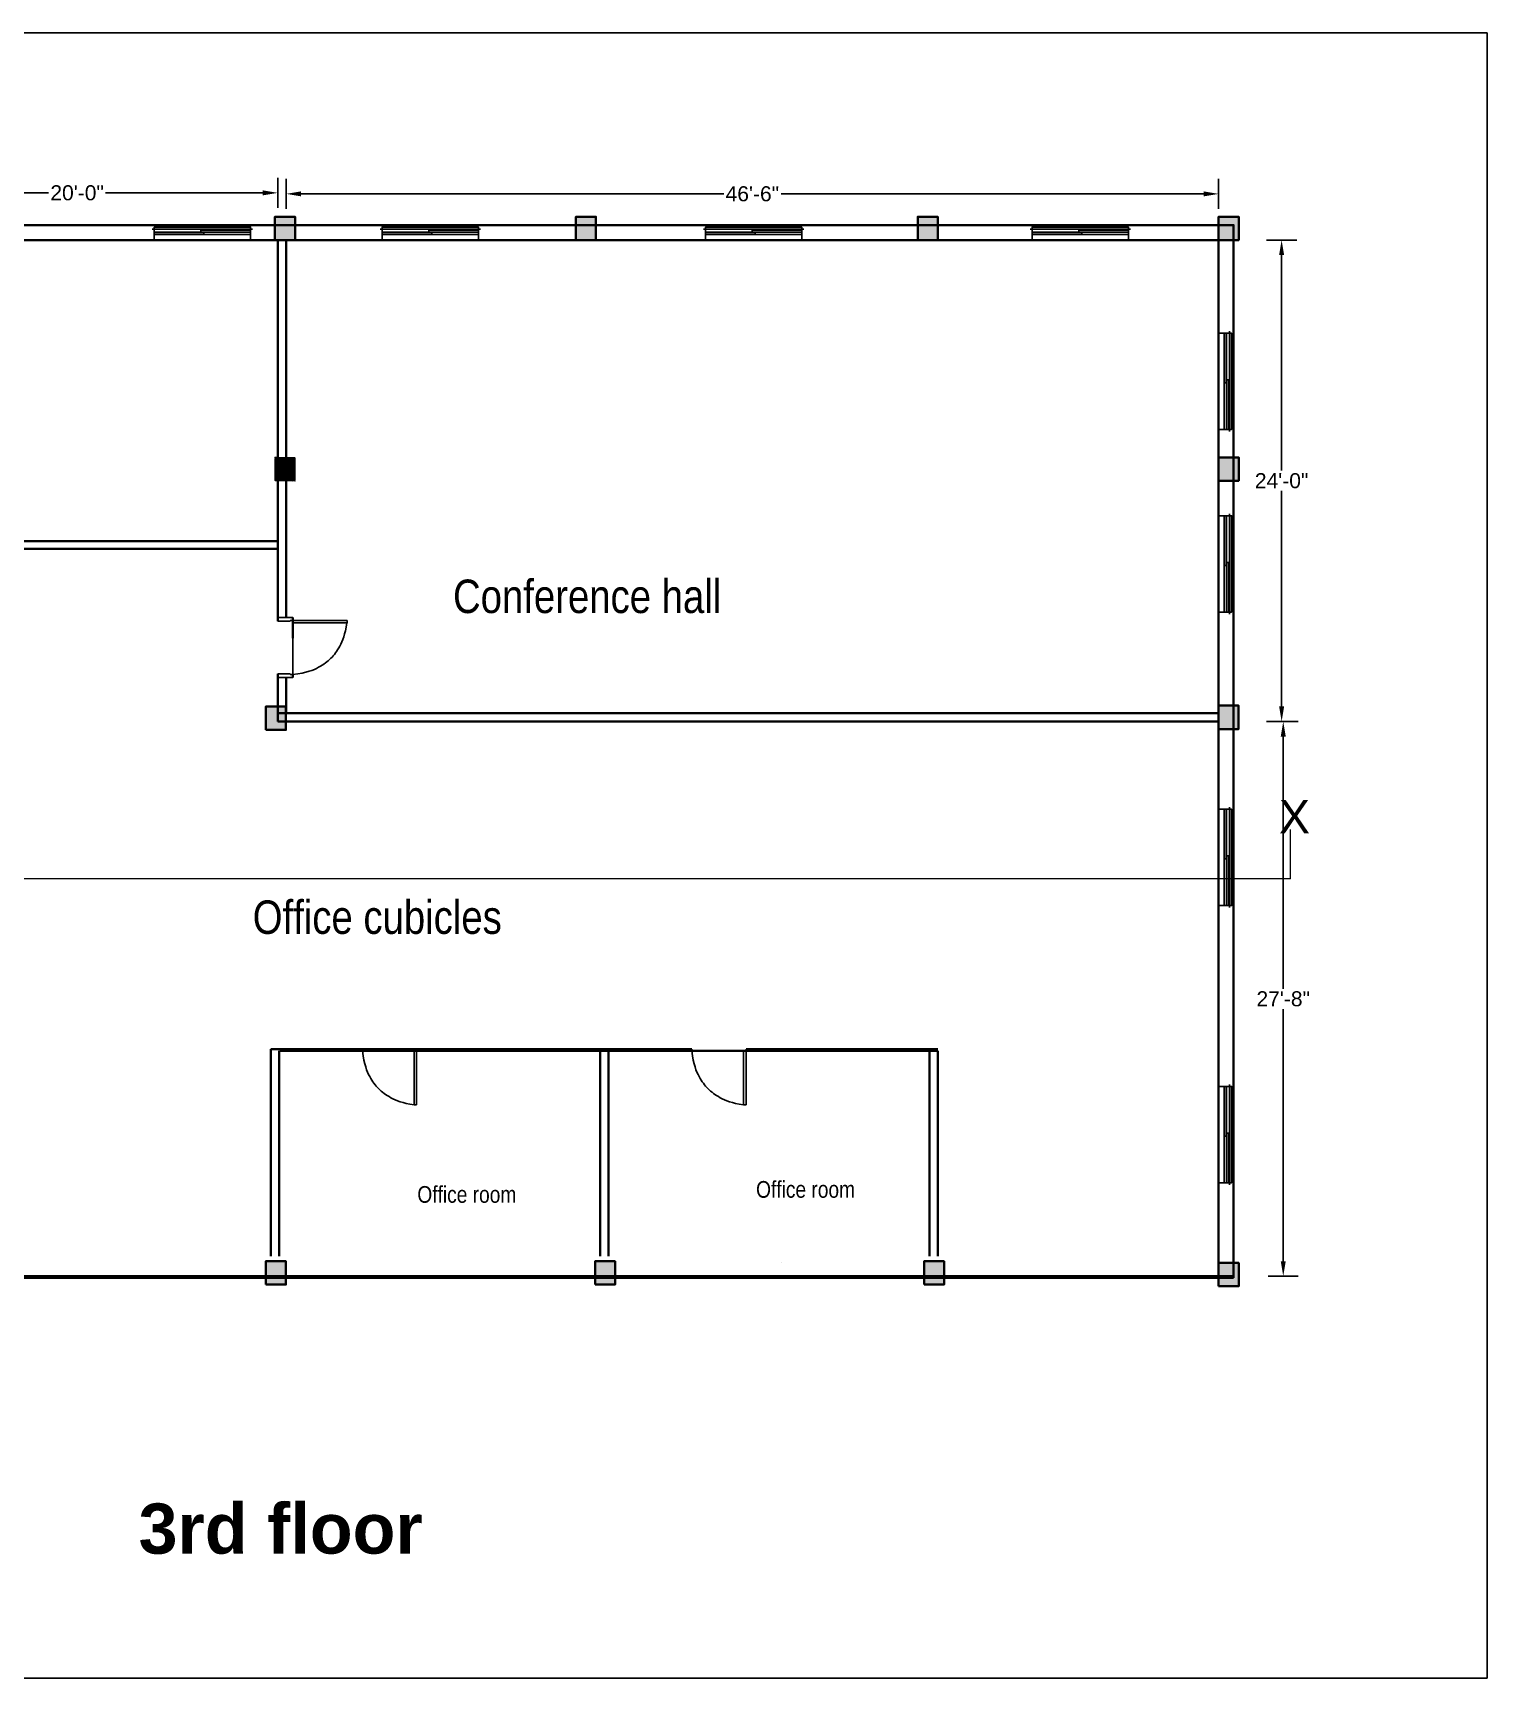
# Model space of a CAD drawing. Header units: millimetres. Extents: x 6923 to 14208, y 3430 to 4414.
# Drawn here: x 13338 to 14208, y 3430 to 4414 of the extents above; entities that cross this region are included whole.
import ezdxf

# ---------------------------------------------------------------- set-up
doc = ezdxf.new("R2010")
doc.units = ezdxf.units.MM
doc.linetypes.add('DASHED2', pattern=[0.375, 0.25, -0.125])
doc.layers.get('Defpoints').update_dxf_attribs({"color": 250})
doc.layers.add('AMBIENTACION', color=1, linetype='Continuous')
doc.layers.add('GRID LINE', color=12, linetype='DASHED2')
for name, color, linetype, lineweight in [('dimension', 6, 'Continuous', 15), ('door', 104, 'Continuous', 25), ('hatch', 214, 'Continuous', 15), ('text', 11, 'Continuous', 25), ('wall', 160, 'Continuous', 35), ('window', 36, 'Continuous', 25)]:
    doc.layers.add(name, color=color, linetype=linetype, lineweight=lineweight)
doc.styles.add('ARRIAL NARROW', font='ARIALN.TTF')
doc.styles.add('Dims', font='arial.ttf')
doc.styles.get("Standard").update_dxf_attribs({"font": 'arial.ttf'})
doc.dimstyles.new('1 to 8', dxfattribs={"dimscale": 96, "dimtxt": 0.09375, "dimasz": 0.09375, "dimexe": 0.09375, "dimexo": 0.09375, "dimgap": 0.015625, "dimtad": 0, "dimtih": 1, "dimtoh": 1, "dimdec": 0, "dimrnd": 0.09375, "dimzin": 3, "dimdsep": 46, "dimlunit": 4, "dimtxsty": 'Standard', "dimcen": 0.09375, "dimadec": 0, "dimazin": 0, "dimtfac": 1, "dimtdec": 0, "dimtofl": 0, "dimtmove": 0, "dimatfit": 3, "dimfxl": 0.09375, "dimfxlon": 1, "dimtolj": 1, "dimtzin": 0, "dimarcsym": 0})

# ---------------------------------------------------------------- blocks, each defined once
blk = doc.blocks.new('*U19')
blk.add_line((-24, -2.75), (24, -2.75))
at = {"linetype": 'ByBlock'}
blk.add_lwpolyline([(-25, 0), (-24, 0), (-24, 1), (24, 1), (24, 0), (25, 0)], dxfattribs=at)
blk.add_lwpolyline([(-24, 0), (24, 0), (24, -5.5), (-24, -5.5)], close=True, dxfattribs=at)
for points in [[(-24, -1.5), (0.75, -1.5), (0.75, -2.5), (-24, -2.5)], [(-0.75, -0.5), (24, -0.5), (24, -1.5), (-0.75, -1.5)]]:
    blk.add_lwpolyline(points, close=True)
blk = doc.blocks.new('*D86')
at = {"layer": 'Defpoints', "color": 0, "transparency": 16777216}
for p in [(13484.8, 4318.57), (13244.8, 4290.33), (13484.8, 4290.33)]:
    blk.add_point(p, dxfattribs=at)
at = {"layer": 'dimension', "color": 0, "lineweight": -2, "transparency": 16777216}
for p, q in [((13244.8, 4309.57), (13244.8, 4327.57)), ((13484.8, 4309.57), (13484.8, 4327.57)), ((13253.8, 4318.57), (13347.77, 4318.57)), ((13475.8, 4318.57), (13381.84, 4318.57))]:
    blk.add_line(p, q, dxfattribs=at)
at = {"layer": 'dimension', "color": 0, "transparency": 16777216}
for points in [[(13253.8, 4320.07), (13253.8, 4317.07), (13244.8, 4318.57)], [(13475.8, 4320.07), (13475.8, 4317.07), (13484.8, 4318.57)]]:
    blk.add_solid(points, dxfattribs=at)
at = {"layer": 'dimension', "color": 0, "transparency": 16777216, "insert": (13364.8, 4318.57), "char_height": 9, "attachment_point": 5}
blk.add_mtext('\\A1;20\'-0"', dxfattribs=at)
blk = doc.blocks.new('*D87')
at = {"layer": 'Defpoints', "color": 0, "transparency": 16777216}
for p in [(14047.58, 4317.97), (13489.8, 4290.33), (14047.58, 4290.33)]:
    blk.add_point(p, dxfattribs=at)
at = {"layer": 'dimension', "color": 0, "lineweight": -2, "transparency": 16777216}
for p, q in [((13489.8, 4308.97), (13489.8, 4326.97)), ((14047.58, 4308.97), (14047.58, 4326.97)), ((13498.8, 4317.97), (13751.55, 4317.97)), ((14038.58, 4317.97), (13785.83, 4317.97))]:
    blk.add_line(p, q, dxfattribs=at)
at = {"layer": 'dimension', "color": 0, "transparency": 16777216}
for points in [[(13498.8, 4319.47), (13498.8, 4316.47), (13489.8, 4317.97)], [(14038.58, 4319.47), (14038.58, 4316.47), (14047.58, 4317.97)]]:
    blk.add_solid(points, dxfattribs=at)
at = {"layer": 'dimension', "color": 0, "transparency": 16777216, "insert": (13768.69, 4317.97), "char_height": 9, "attachment_point": 5}
blk.add_mtext('\\A1;46\'-6"', dxfattribs=at)
blk = doc.blocks.new('*D91')
at = {"layer": 'Defpoints', "color": 0, "transparency": 16777216}
for p in [(14047.58, 4290.33), (14045.47, 4002.33), (14085.27, 4002.33)]:
    blk.add_point(p, dxfattribs=at)
at = {"layer": 'dimension', "color": 0, "lineweight": -2, "transparency": 16777216}
for p, q in [((14076.27, 4290.33), (14094.27, 4290.33)), ((14085.27, 4281.33), (14085.27, 4152.42)), ((14085.27, 4011.33), (14085.27, 4140.23)), ((14076.27, 4002.33), (14094.27, 4002.33))]:
    blk.add_line(p, q, dxfattribs=at)
at = {"layer": 'dimension', "color": 0, "transparency": 16777216}
for points in [[(14083.77, 4281.33), (14086.77, 4281.33), (14085.27, 4290.33)], [(14083.77, 4011.33), (14086.77, 4011.33), (14085.27, 4002.33)]]:
    blk.add_solid(points, dxfattribs=at)
at = {"layer": 'dimension', "color": 0, "transparency": 16777216, "insert": (14085.27, 4146.33), "char_height": 9, "attachment_point": 5}
blk.add_mtext('\\A1;24\'-0"', dxfattribs=at)
blk = doc.blocks.new('*D92')
at = {"layer": 'Defpoints', "color": 0, "transparency": 16777216}
for p in [(14047.58, 4002.33), (14047.58, 3670.41), (14086.24, 3670.41)]:
    blk.add_point(p, dxfattribs=at)
at = {"layer": 'dimension', "color": 0, "lineweight": -2, "transparency": 16777216}
for p, q in [((14077.24, 4002.33), (14095.24, 4002.33)), ((14086.24, 3993.33), (14086.24, 3842.46)), ((14086.24, 3679.41), (14086.24, 3830.27)), ((14077.24, 3670.41), (14095.24, 3670.41))]:
    blk.add_line(p, q, dxfattribs=at)
at = {"layer": 'dimension', "color": 0, "transparency": 16777216}
for points in [[(14084.74, 3993.33), (14087.74, 3993.33), (14086.24, 4002.33)], [(14084.74, 3679.41), (14087.74, 3679.41), (14086.24, 3670.41)]]:
    blk.add_solid(points, dxfattribs=at)
at = {"layer": 'dimension', "color": 0, "transparency": 16777216, "insert": (14086.24, 3836.37), "char_height": 9, "attachment_point": 5}
blk.add_mtext('\\A1;27\'-8"', dxfattribs=at)

msp = doc.modelspace()

# ---------------------------------------------------------------- hatches: boundary and pattern name
at = {"layer": 'AMBIENTACION'}
h = msp.add_hatch(color=5, dxfattribs=at)
h.dxf.hatch_style = 1
h.paths.add_polyline_path([(12884.48, 4011.82), (12875.48, 4011.82), (12875.48, 3997.82), (12884.48, 3997.82)])
h.paths.add_polyline_path([(14056.58, 4160.33), (14047.58, 4160.33), (14047.58, 4146.33), (14056.58, 4146.33)])
h.paths.add_polyline_path([(14059.58, 4160.33), (14056.58, 4160.33), (14056.58, 4146.33), (14059.58, 4146.33)])
at = {"layer": 'GRID LINE', "linetype": 'DASHED2'}
h = msp.add_hatch(dxfattribs=at)
h.set_pattern_fill('ANSI31', color=5)
h.set_pattern_definition([(45, (-4162.36736, 3620.3051), (-0.08838834765, 0.08838834765), [])])
h.paths.add_polyline_path([(13490.12, 4160.33), (13483.12, 4160.33), (13483.12, 4146.33), (13490.12, 4146.33)])
h.paths.add_polyline_path([(13495.12, 4160.33), (13490.12, 4160.33), (13490.12, 4146.33), (13495.12, 4146.33)])
at = {"layer": 'hatch'}
h = msp.add_hatch(color=5, dxfattribs=at)
h.dxf.hatch_style = 1
h.paths.add_polyline_path([(13483.12, 4304.33), (13483.12, 4290.33), (13495.12, 4290.33), (13495.12, 4304.33)])
h = msp.add_hatch(color=5, dxfattribs=at)
h.dxf.hatch_style = 1
h.paths.add_polyline_path([(13483.12, 4304.33), (13483.12, 4290.33), (13495.12, 4290.33), (13495.12, 4304.33)])
h = msp.add_hatch(color=5, dxfattribs=at)
h.dxf.hatch_style = 1
h.paths.add_polyline_path([(13663.12, 4304.33), (13663.12, 4290.33), (13675.12, 4290.33), (13675.12, 4304.33)])
h = msp.add_hatch(color=5, dxfattribs=at)
h.dxf.hatch_style = 1
h.paths.add_polyline_path([(13867.58, 4304.33), (13867.58, 4290.33), (13879.58, 4290.33), (13879.58, 4304.33)])
h = msp.add_hatch(color=5, dxfattribs=at)
h.dxf.hatch_style = 1
h.paths.add_polyline_path([(14047.58, 4304.33), (14047.58, 4290.33), (14059.58, 4290.33), (14059.58, 4304.33)])
h = msp.add_hatch(color=5, dxfattribs=at)
h.dxf.hatch_style = 1
h.paths.add_polyline_path([(13477.65, 4011.24), (13477.65, 3997.24), (13489.65, 3997.24), (13489.65, 4011.24)])
h = msp.add_hatch(color=5, dxfattribs=at)
h.dxf.hatch_style = 1
h.paths.add_polyline_path([(14047.57, 4011.82), (14047.57, 3997.82), (14059.57, 3997.82), (14059.57, 4011.82)])
h = msp.add_hatch(color=5, dxfattribs=at)
h.dxf.hatch_style = 1
h.paths.add_polyline_path([(13477.66, 3679.4), (13477.66, 3665.4), (13489.66, 3665.4), (13489.66, 3679.4)])
h = msp.add_hatch(color=5, dxfattribs=at)
h.dxf.hatch_style = 1
h.paths.add_polyline_path([(13674.62, 3679.4), (13674.62, 3665.4), (13686.62, 3665.4), (13686.62, 3679.4)])
h = msp.add_hatch(color=5, dxfattribs=at)
h.dxf.hatch_style = 1
h.paths.add_polyline_path([(13871.37, 3679.4), (13871.37, 3665.4), (13883.37, 3665.4), (13883.37, 3679.4)])
h = msp.add_hatch(color=5, dxfattribs=at)
h.dxf.hatch_style = 1
h.paths.add_polyline_path([(14047.58, 3678.41), (14047.58, 3664.41), (14059.58, 3664.41), (14059.58, 3678.41)])

# ---------------------------------------------------------------- linework, layer by layer
at = {"layer": 'Defpoints', "color": 0}
for p, q in [((12694.99, 4414.27), (14208.17, 4414.27)), ((14208.17, 4414.27), (14208.17, 3430.02)), ((12694.99, 3430.02), (14208.17, 3430.02))]:
    msp.add_line(p, q, dxfattribs=at)
at = {"layer": 'dimension', "color": 11, "true_color": 0xf27172}
for q in [(14090.56, 3937.64), (12820.56, 3908.15)]:
    msp.add_line((14090.56, 3908.15), q, dxfattribs=at)
at = {"layer": 'door'}
for p, q in [((13489.3, 4064.63), (13484.8, 4064.63)), ((13489.3, 4062.38), (13484.8, 4062.38)), ((13493.81, 4064.63), (13489.3, 4064.63)), ((13489.3, 4062.38), (13492.23, 4062.38)), ((13492.23, 4062.83), (13493.81, 4062.83)), ((13492.23, 4062.38), (13492.23, 4062.83)), ((13493.81, 4062.83), (13493.81, 4064.63)), ((13526.24, 4062.83), (13493.81, 4062.83)), ((13493.81, 4062.83), (13493.81, 4030.4)), ((13493.81, 4061.25), (13526.24, 4061.25)), ((13526.24, 4062.83), (13526.24, 4061.25)), ((13489.3, 4030.85), (13484.8, 4030.85)), ((13489.3, 4028.6), (13484.8, 4028.6)), ((13492.23, 4030.85), (13489.3, 4030.85)), ((13489.3, 4028.6), (13493.81, 4028.6)), ((13492.23, 4030.4), (13492.23, 4030.85)), ((13493.81, 4030.4), (13492.23, 4030.4)), ((13493.81, 4028.6), (13493.81, 4030.4)), ((13533.66, 3806.33), (13533.66, 3805.33)), ((13533.66, 3805.33), (13535.46, 3805.33)), ((13535.46, 3805.33), (13535.46, 3806.33)), ((13567.89, 3805.33), (13535.46, 3805.33)), ((13566.31, 3805.33), (13566.31, 3772.9)), ((13567.89, 3806.33), (13567.89, 3805.33)), ((13567.89, 3772.9), (13567.89, 3805.33)), ((13567.89, 3805.33), (13569.69, 3805.33)), ((13569.69, 3805.33), (13569.69, 3806.33)), ((13730.66, 3806.33), (13730.66, 3805.33)), ((13730.66, 3805.33), (13732.46, 3805.33)), ((13732.46, 3805.33), (13732.46, 3806.33)), ((13764.89, 3805.33), (13732.46, 3805.33)), ((13763.31, 3805.33), (13763.31, 3772.9)), ((13764.89, 3806.33), (13764.89, 3805.33)), ((13764.89, 3772.9), (13764.89, 3805.33)), ((13764.89, 3805.33), (13766.69, 3805.33)), ((13766.69, 3805.33), (13766.69, 3806.33)), ((13567.89, 3772.9), (13566.31, 3772.9)), ((13764.89, 3772.9), (13763.31, 3772.9))]:
    msp.add_line(p, q, dxfattribs=at)
for points in [[(13493.81, 4030.34), (13496.76, 4030.78), (13499.33, 4031.26), (13501.56, 4031.78), (13503.51, 4032.33), (13505.2, 4032.91), (13506.69, 4033.51), (13508.01, 4034.12), (13509.21, 4034.75), (13510.33, 4035.38), (13511.38, 4036.01), (13512.36, 4036.66), (13513.28, 4037.32), (13514.15, 4037.99), (13514.97, 4038.68), (13515.76, 4039.39), (13516.52, 4040.12), (13517.25, 4040.88), (13517.96, 4041.66), (13518.65, 4042.49), (13519.32, 4043.36), (13519.98, 4044.28), (13520.63, 4045.26), (13521.26, 4046.31), (13521.89, 4047.42), (13522.52, 4048.62), (13523.13, 4049.92), (13523.72, 4051.35), (13524.28, 4052.93), (13524.8, 4054.69), (13525.29, 4056.64), (13525.72, 4058.83), (13526.09, 4061.25)], [(13535.4, 3805.33), (13535.84, 3802.38), (13536.32, 3799.8), (13536.84, 3797.57), (13537.39, 3795.62), (13537.97, 3793.93), (13538.56, 3792.44), (13539.18, 3791.12), (13539.8, 3789.92), (13540.43, 3788.8), (13541.07, 3787.76), (13541.71, 3786.78), (13542.37, 3785.86), (13543.04, 3784.98), (13543.73, 3784.16), (13544.44, 3783.37), (13545.18, 3782.61), (13545.93, 3781.88), (13546.72, 3781.17), (13547.55, 3780.48), (13548.42, 3779.81), (13549.34, 3779.15), (13550.32, 3778.51), (13551.36, 3777.87), (13552.48, 3777.24), (13553.68, 3776.62), (13554.98, 3776.01), (13556.41, 3775.42), (13557.99, 3774.85), (13559.74, 3774.33), (13561.7, 3773.85), (13563.88, 3773.42), (13566.31, 3773.05)], [(13732.4, 3805.33), (13732.84, 3802.38), (13733.32, 3799.8), (13733.84, 3797.57), (13734.39, 3795.62), (13734.97, 3793.93), (13735.56, 3792.44), (13736.18, 3791.12), (13736.8, 3789.92), (13737.43, 3788.8), (13738.07, 3787.76), (13738.71, 3786.78), (13739.37, 3785.86), (13740.04, 3784.98), (13740.73, 3784.16), (13741.44, 3783.37), (13742.18, 3782.61), (13742.93, 3781.88), (13743.72, 3781.17), (13744.55, 3780.48), (13745.42, 3779.81), (13746.34, 3779.15), (13747.32, 3778.51), (13748.36, 3777.87), (13749.48, 3777.24), (13750.68, 3776.62), (13751.98, 3776.01), (13753.41, 3775.42), (13754.99, 3774.85), (13756.74, 3774.33), (13758.7, 3773.85), (13760.88, 3773.42), (13763.31, 3773.05)]]:
    msp.add_lwpolyline(points, dxfattribs=at)
at = {"layer": 'wall'}
for p, q in [((13484.8, 4290.33), (13484.8, 4105.66)), ((13484.8, 4290.33), (13484.8, 4062.38)), ((13489.8, 4290.33), (13489.8, 4064.63)), ((13235.8, 4110.17), (13484.8, 4110.17)), ((13304.3, 4105.66), (13484.8, 4105.66)), ((13493.8, 4064.63), (13493.8, 4052.09)), ((13484.8, 4030.85), (13484.8, 4028.6)), ((13484.8, 4011.33), (13484.8, 4030.85)), ((13489.8, 4007.33), (13489.8, 4028.6)), ((13493.81, 4028.6), (13493.81, 4030.4)), ((13484.8, 4011.33), (13484.8, 4002.33)), ((13484.8, 4007.33), (14005.97, 4007.33)), ((14005.97, 4007.33), (14029.97, 4007.33)), ((14029.97, 4007.33), (14047.58, 4007.33)), ((13484.8, 4002.33), (13850.58, 4002.33)), ((13850.58, 4002.33), (13855.58, 4002.33)), ((13855.58, 4002.33), (14005.97, 4002.33)), ((13855.58, 4002.33), (14005.97, 4002.33)), ((13855.58, 4002.33), (14005.97, 4002.33)), ((14005.97, 4002.33), (13855.58, 4002.33)), ((14029.97, 4002.33), (14005.97, 4002.33)), ((14029.97, 4002.33), (14047.58, 4002.33)), ((14029.97, 4002.33), (14047.58, 4002.33)), ((14029.97, 4002.33), (14045.47, 4002.33)), ((14045.47, 4002.33), (14029.97, 4002.33)), ((14047.58, 4002.33), (14047.58, 3801.33)), ((13480.66, 3682.4), (13480.66, 3806.33)), ((13486, 3806.33), (13480.66, 3806.33)), ((13485.66, 3682.4), (13485.66, 3805.33)), ((13486, 3806.33), (13687, 3806.33)), ((13486, 3805.33), (13687, 3805.33)), ((13677.66, 3682.4), (13677.66, 3806.33)), ((13682.49, 3806.33), (13732.46, 3806.33)), ((13682.49, 3805.33), (13879.66, 3805.33)), ((13682.66, 3682.4), (13682.66, 3806.33)), ((13764.89, 3806.33), (13879.66, 3806.33)), ((13874.66, 3806.33), (13874.66, 3805.33)), ((13874.66, 3805.33), (13874.66, 3682.4)), ((13879.66, 3805.33), (13879.66, 3682.4)), ((12875.48, 3670.41), (14056.58, 3670.41)), ((12875.48, 3669.41), (14056.58, 3669.41)), ((13456.58, 3670.41), (13456.58, 3669.41)), ((13461.58, 3670.41), (13461.58, 3669.41)), ((13653.58, 3670.41), (13653.58, 3669.41)), ((13658.58, 3670.41), (13658.58, 3669.41))]:
    msp.add_line(p, q, dxfattribs=at)
at = {"layer": 'wall', "color": 251, "true_color": 0x636466}
msp.add_line((13785.88, 3678.4), (13785.88, 3678.38), dxfattribs=at)
at = {"layer": 'wall'}
for points in [[(13483.12, 4290.33), (13495.12, 4290.33), (13495.12, 4304.33), (13483.12, 4304.33)], [(13483.12, 4290.33), (13495.12, 4290.33), (13495.12, 4304.33), (13483.12, 4304.33)], [(13663.12, 4290.33), (13675.12, 4290.33), (13675.12, 4304.33), (13663.12, 4304.33)], [(13867.58, 4290.33), (13879.58, 4290.33), (13879.58, 4304.33), (13867.58, 4304.33)], [(14047.58, 4290.33), (14059.58, 4290.33), (14059.58, 4304.33), (14047.58, 4304.33)], [(14047.58, 4290.33), (14059.58, 4290.33), (14059.58, 4304.33), (14047.58, 4304.33)], [(14047.58, 4290.33), (14059.58, 4290.33), (14059.58, 4304.33), (14047.58, 4304.33)], [(14047.58, 4290.33), (14059.58, 4290.33), (14059.58, 4304.33), (14047.58, 4304.33)], [(14047.58, 4146.33), (14059.58, 4146.33), (14059.58, 4160.33), (14047.58, 4160.33)], [(13477.65, 3997.24), (13489.65, 3997.24), (13489.65, 4011.24), (13477.65, 4011.24)], [(14047.57, 3997.82), (14059.57, 3997.82), (14059.57, 4011.82), (14047.57, 4011.82)], [(13477.66, 3665.4), (13489.66, 3665.4), (13489.66, 3679.4), (13477.66, 3679.4)], [(13674.62, 3665.4), (13686.62, 3665.4), (13686.62, 3679.4), (13674.62, 3679.4)], [(13871.37, 3665.4), (13883.37, 3665.4), (13883.37, 3679.4), (13871.37, 3679.4)], [(14047.58, 3664.41), (14059.58, 3664.41), (14059.58, 3678.41), (14047.58, 3678.41)]]:
    msp.add_lwpolyline(points, close=True, dxfattribs=at)
for points in [[(14056.58, 3669.41), (14056.58, 4299.33), (13085.77, 4299.33)], [(13484.8, 4290.33), (13085.77, 4290.33)], [(14047.58, 4007.33), (14047.58, 4290.33), (13085.77, 4290.33)], [(14047.58, 4290.33), (13493.8, 4290.33)], [(14047.58, 3678.41), (14047.58, 4002.33)], [(14047.58, 3669.41), (14047.58, 4002.33)]]:
    msp.add_lwpolyline(points, dxfattribs=at)
at = {"layer": 'window'}
for p, q in [((14056.58, 4234.62), (14056.58, 4177.02)), ((14056.58, 4125.42), (14056.58, 4067.82)), ((14056.58, 3949.82), (14056.58, 3892.22)), ((14056.58, 3784.01), (14056.58, 3726.41))]:
    msp.add_line(p, q, dxfattribs=at)

# ---------------------------------------------------------------- block references
at = {"layer": 'window', "xscale": 1.200000000001092, "yscale": 1.200000000001092, "zscale": 1.200000000001092}
for p in [(13439.75, 4296.93), (13576.05, 4296.93), (13769.46, 4296.93), (13964.82, 4296.93)]:
    msp.add_blockref('*U19', p, dxfattribs=at)
at = {"layer": 'window', "xscale": 1.200000000001092, "yscale": 1.200000000001092, "zscale": 1.200000000001092, "rotation": 270}
for p in [(14054.18, 4205.82), (14054.18, 4096.62), (14054.18, 3921.02), (14054.18, 3755.21)]:
    msp.add_blockref('*U19', p, dxfattribs=at)

# ---------------------------------------------------------------- texts
at = {"layer": 'dimension', "color": 11, "true_color": 0xf27172, "insert": (14083.64, 3955.35), "char_height": 20, "width": 0.721, "attachment_point": 1}
msp.add_mtext('{\\C241;\\c11447287;X}', dxfattribs=at)
at = {"layer": 'dimension', "attachment_point": 1, "style": 'ARRIAL NARROW'}
for s, width, insert, char_height in [('{\\C11;\\c7500274;Office cubicles}', 161.0777, (13469.82, 3895.26), 20), ('{\\C11;\\c7500274;Office room}', 125.4536, (13568.29, 3724.38), 10), ('{\\C11;\\c7500274;Office room}', 125.4536, (13770.9, 3727.39), 10)]:
    msp.add_mtext_dynamic_manual_height_columns(s, width=width, gutter_width=1, heights=[0], dxfattribs=dict(at, insert=insert, char_height=char_height))
at = {"layer": 'text', "color": 11, "true_color": 0xf27172, "insert": (13589.64, 4087.2), "char_height": 20, "width": 200.3831, "attachment_point": 1, "style": 'ARRIAL NARROW'}
msp.add_mtext('Conference hall', dxfattribs=at)
at = {"layer": 'text', "insert": (13401.53, 3534.48), "char_height": 30, "attachment_point": 1, "style": 'Dims'}
msp.add_mtext_dynamic_manual_height_columns('{\\fArial|b1|i0|c0|p34;3rd floor}', width=512.0841, gutter_width=1, heights=[0], dxfattribs=at)

# ---------------------------------------------------------------- dimensions: what is measured, and where the dimension line sits
at = {"layer": 'dimension', "color": 219, "true_color": 0x642165}
for base, p1, p2, picture, middle in [((13484.8, 4318.57), (13244.8, 4290.33), (13484.8, 4290.33), '*D86', (13364.8, 4318.57)), ((14047.58, 4317.97), (13489.8, 4290.33), (14047.58, 4290.33), '*D87', (13768.69, 4317.97))]:
    dim = msp.add_linear_dim(base=base, p1=p1, p2=p2, dimstyle='1 to 8', dxfattribs=at)
    dim.commit()
    dim.dimension.update_dxf_attribs({"geometry": picture, "text_midpoint": middle})
for base, p1, p2, picture, middle in [((14085.27, 4002.33), (14047.58, 4290.33), (14045.47, 4002.33), '*D91', (14085.27, 4146.33)), ((14086.24, 3670.41), (14047.58, 4002.33), (14047.58, 3670.41), '*D92', (14086.24, 3836.37))]:
    dim = msp.add_linear_dim(base=base, p1=p1, p2=p2, angle=90, dimstyle='1 to 8', dxfattribs=at)
    dim.commit()
    dim.dimension.update_dxf_attribs({"geometry": picture, "text_midpoint": middle})

doc.saveas('drawing.dxf')
